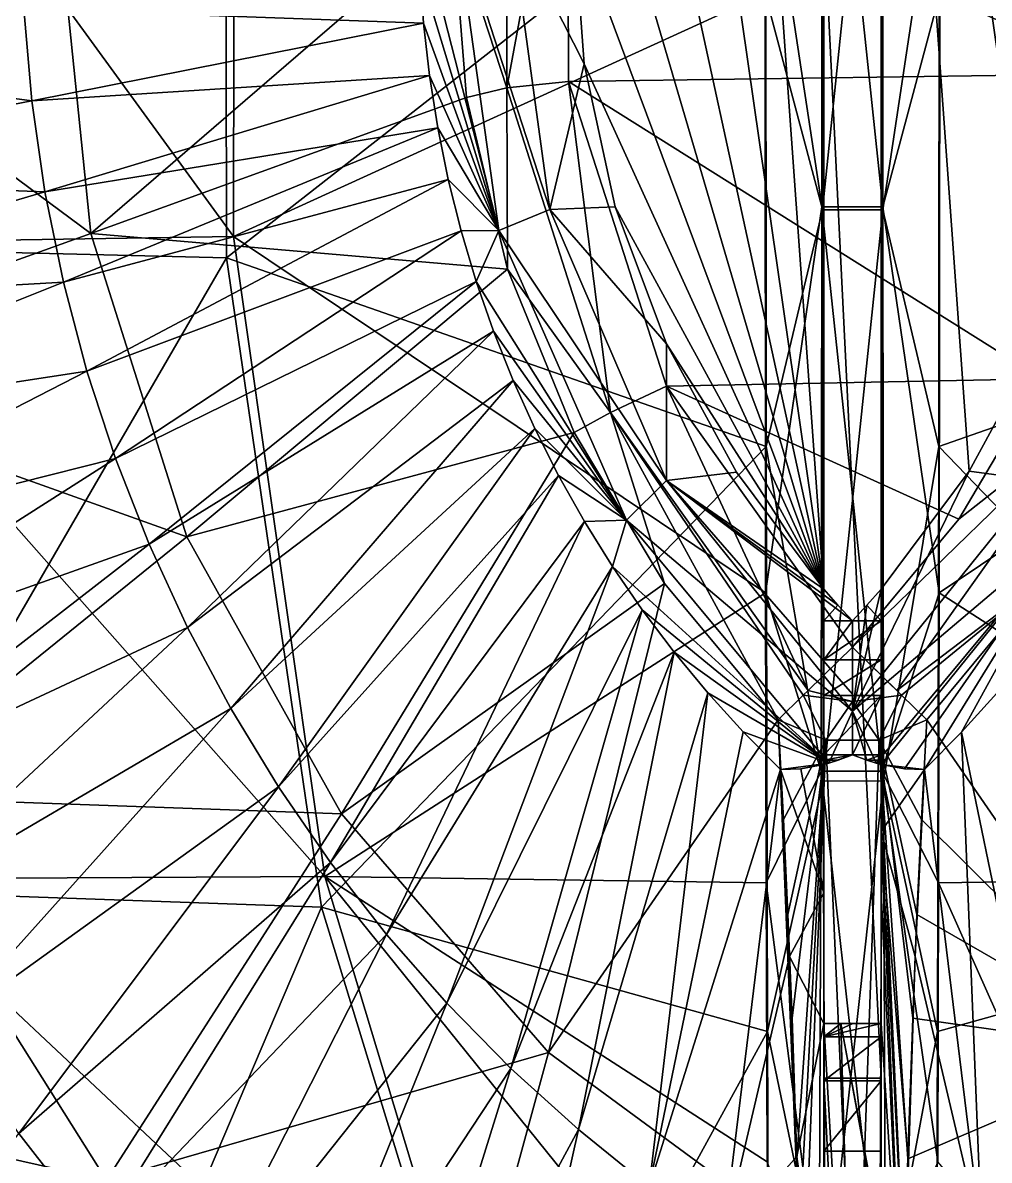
# Model space of a CAD drawing. Header units: millimetres. Extents: x -82 to 82, y -69 to 69.
# Drawn here: x -14.52 to 2.39, y -21.74 to -1.85 of the extents above; entities that cross this region are included whole.
import ezdxf

# ---------------------------------------------------------------- set-up
doc = ezdxf.new("R2010")
doc.units = ezdxf.units.MM
doc.header["$LTSCALE"] = 127.314815
for name, color, linetype in [('1', 7, 'CONTINUOUS'), ('10', 7, 'CONTINUOUS'), ('11', 7, 'CONTINUOUS'), ('12', 7, 'CONTINUOUS'), ('15', 7, 'CONTINUOUS'), ('16', 7, 'CONTINUOUS'), ('17', 7, 'CONTINUOUS'), ('2', 7, 'CONTINUOUS'), ('20', 7, 'CONTINUOUS'), ('21', 7, 'CONTINUOUS'), ('22', 7, 'CONTINUOUS'), ('23', 7, 'CONTINUOUS'), ('24', 7, 'CONTINUOUS'), ('3', 7, 'CONTINUOUS'), ('31', 7, 'CONTINUOUS'), ('32', 7, 'CONTINUOUS'), ('33', 7, 'CONTINUOUS'), ('35', 7, 'CONTINUOUS'), ('36', 7, 'CONTINUOUS'), ('37', 7, 'CONTINUOUS'), ('38', 7, 'CONTINUOUS'), ('42', 7, 'CONTINUOUS'), ('43', 7, 'CONTINUOUS'), ('44', 7, 'CONTINUOUS'), ('5', 7, 'CONTINUOUS'), ('8', 7, 'CONTINUOUS'), ('9', 7, 'CONTINUOUS')]:
    doc.layers.add(name, color=color, linetype=linetype)

msp = doc.modelspace()

# ---------------------------------------------------------------- linework, layer by layer
at = {"layer": '1', "color": 3, "linetype": 'Continuous'}
for points in [[(-0.5, 11.75, -60), (-0.5, -11.75, -60), (-2.04, 9.69, -60), (-0.5, 11.75, -60)], [(2.04, -9.69, -60), (0.5, -11.75, -60), (0.5, 11.75, -60), (2.04, -9.69, -60)], [(3.267, -7.439, -60), (2.04, -9.69, -60), (0.5, 11.75, -60), (3.267, -7.439, -60)], [(4.157, -5.043, -60), (3.267, -7.439, -60), (0.5, 11.75, -60), (4.157, -5.043, -60)], [(4.698, -2.542, -60), (4.157, -5.043, -60), (0.5, 11.75, -60), (4.698, -2.542, -60)], [(4.879, 0.01, -60), (4.698, -2.542, -60), (0.5, 11.75, -60), (4.879, 0.01, -60)], [(-2.04, 9.69, -60), (-0.5, -11.75, -60), (-3.267, 7.439, -60), (-2.04, 9.69, -60)], [(-3.267, 7.439, -60), (-0.5, -11.75, -60), (-4.157, 5.043, -60), (-3.267, 7.439, -60)], [(-4.157, 5.043, -60), (-0.5, -11.75, -60), (-4.698, 2.542, -60), (-4.157, 5.043, -60)], [(-4.698, 2.542, -60), (-0.5, -11.75, -60), (-4.879, -0.01, -60), (-4.698, 2.542, -60)], [(-4.879, -0.01, -60), (-0.5, -11.75, -60), (-4.695, -2.563, -60), (-4.879, -0.01, -60)], [(-4.695, -2.563, -60), (-0.5, -11.75, -60), (-4.151, -5.064, -60), (-4.695, -2.563, -60)], [(-4.151, -5.064, -60), (-0.5, -11.75, -60), (-3.256, -7.462, -60), (-4.151, -5.064, -60)], [(-3.256, -7.462, -60), (-0.5, -11.75, -60), (-2.03, -9.707, -60), (-3.256, -7.462, -60)]]:
    msp.add_3dface(points, dxfattribs=at)
at = {"layer": '10', "color": 3, "linetype": 'Continuous'}
for points in [[(10.951, -5.955, 112.049), (10.97, 5.692, 112.071), (1.516, 1.425, 119.116), (10.951, -5.955, 112.049)], [(1.51, -9.256, 118.196), (10.951, -5.955, 112.049), (1.516, 1.425, 119.116), (1.51, -9.256, 118.196)], [(9.289, -17.315, 110.085), (10.951, -5.955, 112.049), (1.51, -9.256, 118.196), (9.289, -17.315, 110.085)], [(1.489, -19.487, 114.811), (9.289, -17.315, 110.085), (1.51, -9.256, 118.196), (1.489, -19.487, 114.811)], [(6.064, -27.839, 106.275), (9.289, -17.315, 110.085), (1.471, -24.284, 112.228), (6.064, -27.839, 106.275)], [(1.471, -24.284, 112.228), (9.289, -17.315, 110.085), (1.489, -19.487, 114.811), (1.471, -24.284, 112.228)]]:
    msp.add_3dface(points, dxfattribs=at)
at = {"layer": '11', "color": 3, "linetype": 'Continuous'}
for points in [[(-19.297, 5.8, 103.662), (-19.301, -5.752, 103.666), (-10.97, 5.692, 112.071), (-19.297, 5.8, 103.662)], [(-10.97, 5.692, 112.071), (-19.301, -5.752, 103.666), (-10.951, -5.955, 112.049), (-10.97, 5.692, 112.071)], [(-10.97, 5.692, 112.071), (-10.951, -5.955, 112.049), (-1.516, 1.425, 119.116), (-10.97, 5.692, 112.071)], [(-1.516, 1.425, 119.116), (-10.951, -5.955, 112.049), (-1.51, -9.256, 118.196), (-1.516, 1.425, 119.116)], [(-19.301, -5.752, 103.666), (-17.383, -17.03, 102.067), (-10.951, -5.955, 112.049), (-19.301, -5.752, 103.666)], [(-10.951, -5.955, 112.049), (-17.383, -17.03, 102.067), (-9.289, -17.315, 110.085), (-10.951, -5.955, 112.049)], [(-10.951, -5.955, 112.049), (-9.289, -17.315, 110.085), (-1.51, -9.256, 118.196), (-10.951, -5.955, 112.049)], [(-1.51, -9.256, 118.196), (-9.289, -17.315, 110.085), (-1.489, -19.487, 114.811), (-1.51, -9.256, 118.196)], [(-17.383, -17.03, 102.067), (-21.955, -22.568, 91.596), (-13.632, -27.499, 98.942), (-17.383, -17.03, 102.067)], [(-17.383, -17.03, 102.067), (-13.632, -27.499, 98.942), (-9.289, -17.315, 110.085), (-17.383, -17.03, 102.067)], [(-9.289, -17.315, 110.085), (-13.632, -27.499, 98.942), (-6.064, -27.839, 106.275), (-9.289, -17.315, 110.085)], [(-9.289, -17.315, 110.085), (-6.064, -27.839, 106.275), (-1.489, -19.487, 114.811), (-9.289, -17.315, 110.085)], [(-1.489, -19.487, 114.811), (-6.064, -27.839, 106.275), (-1.471, -24.284, 112.228), (-1.489, -19.487, 114.811)]]:
    msp.add_3dface(points, dxfattribs=at)
at = {"layer": '12', "color": 3, "linetype": 'Continuous'}
for points in [[(-0.525, 5.121, 119.218), (-1.516, 1.425, 119.116), (-0.525, -5.12, 119.218), (-0.525, 5.121, 119.218)], [(-0.525, 5.121, 119.218), (-0.525, -5.12, 119.218), (0.53, 5.121, 119.217), (-0.525, 5.121, 119.218)], [(0.53, 5.121, 119.217), (-0.525, -5.12, 119.218), (0.53, -5.12, 119.217), (0.53, 5.121, 119.217)], [(1.516, 1.425, 119.116), (0.53, 5.121, 119.217), (0.53, -5.12, 119.217), (1.516, 1.425, 119.116)], [(-1.516, 1.425, 119.116), (-1.51, -9.256, 118.196), (-0.525, -5.12, 119.218), (-1.516, 1.425, 119.116)], [(1.51, -9.256, 118.196), (1.516, 1.425, 119.116), (0.53, -5.12, 119.217), (1.51, -9.256, 118.196)], [(-0.525, -5.12, 119.218), (-1.51, -9.256, 118.196), (-0.51, -15.109, 116.964), (-0.525, -5.12, 119.218)], [(-0.525, -5.12, 119.218), (-0.51, -15.109, 116.964), (0.53, -5.12, 119.217), (-0.525, -5.12, 119.218)], [(0.53, -5.12, 119.217), (-0.51, -15.109, 116.964), (0.545, -15.107, 116.958), (0.53, -5.12, 119.217)], [(1.51, -9.256, 118.196), (0.53, -5.12, 119.217), (0.545, -15.107, 116.958), (1.51, -9.256, 118.196)], [(-1.51, -9.256, 118.196), (-1.489, -19.487, 114.811), (-0.51, -15.109, 116.964), (-1.51, -9.256, 118.196)], [(1.489, -19.487, 114.811), (1.51, -9.256, 118.196), (0.545, -15.107, 116.958), (1.489, -19.487, 114.811)], [(-0.51, -15.109, 116.964), (-1.489, -19.487, 114.811), (-0.478, -24.361, 112.588), (-0.51, -15.109, 116.964)], [(-0.51, -15.109, 116.964), (-0.478, -24.361, 112.588), (0.545, -15.107, 116.958), (-0.51, -15.109, 116.964)], [(0.545, -15.107, 116.958), (-0.478, -24.361, 112.588), (0.577, -24.352, 112.573), (0.545, -15.107, 116.958)], [(1.489, -19.487, 114.811), (0.545, -15.107, 116.958), (0.577, -24.352, 112.573), (1.489, -19.487, 114.811)], [(-1.489, -19.487, 114.811), (-1.471, -24.284, 112.228), (-0.478, -24.361, 112.588), (-1.489, -19.487, 114.811)], [(1.471, -24.284, 112.228), (1.489, -19.487, 114.811), (0.577, -24.352, 112.573), (1.471, -24.284, 112.228)]]:
    msp.add_3dface(points, dxfattribs=at)
at = {"layer": '15', "color": 3, "linetype": 'Continuous'}
for points in [[(-0.5, -11.75, -60), (-0.5, 11.75, -60), (-0.5, 0, -80.335), (-0.5, -11.75, -60)], [(-0.5, -20.306, -81.417), (-0.5, -11.75, -60), (-0.5, 0, -80.335), (-0.5, -20.306, -81.417)], [(-0.5, -12.304, -60), (-0.5, -11.75, -60), (-0.5, -20.306, -81.417), (-0.5, -12.304, -60)], [(-0.5, -12.988, -59.961), (-0.5, -12.304, -60), (-0.5, -20.306, -81.417), (-0.5, -12.988, -59.961)], [(-0.5, -13.61, -59.855), (-0.5, -12.988, -59.961), (-0.5, -20.306, -81.417), (-0.5, -13.61, -59.855)], [(-0.5, -14.649, -59.483), (-0.5, -13.61, -59.855), (-0.5, -20.306, -81.417), (-0.5, -14.649, -59.483)], [(-0.5, -14.746, -59.304), (-0.5, -14.649, -59.483), (-0.5, -20.306, -81.417), (-0.5, -14.746, -59.304)], [(-0.5, -14.822, -59.096), (-0.5, -14.746, -59.304), (-0.5, -20.306, -81.417), (-0.5, -14.822, -59.096)], [(-0.5, -17.062, -55.521), (-0.5, -14.822, -59.096), (-0.5, -20.306, -81.417), (-0.5, -17.062, -55.521)], [(-0.5, -19.352, -51.766), (-0.5, -17.062, -55.521), (-0.5, -20.306, -81.417), (-0.5, -19.352, -51.766)], [(-0.5, -19.582, -53.437), (-0.5, -19.352, -51.766), (-0.5, -20.306, -81.417), (-0.5, -19.582, -53.437)], [(-0.5, -20.355, -54.937), (-0.5, -19.582, -53.437), (-0.5, -20.306, -81.417), (-0.5, -20.355, -54.937)], [(-0.5, -40.381, -84.651), (-0.5, -20.355, -54.937), (-0.5, -20.306, -81.417), (-0.5, -40.381, -84.651)], [(-0.5, -21.584, -56.095), (-0.5, -20.355, -54.937), (-0.5, -40.381, -84.651), (-0.5, -21.584, -56.095)], [(-0.5, -57.318, -79.81), (-0.5, -21.584, -56.095), (-0.5, -40.381, -84.651), (-0.5, -57.318, -79.81)]]:
    msp.add_3dface(points, dxfattribs=at)
at = {"layer": '16', "color": 3, "linetype": 'Continuous'}
for points in [[(0.5, 11.75, -60), (0.5, -11.75, -60), (0.5, 0, -80.335), (0.5, 11.75, -60)], [(0.5, 0, -80.335), (0.5, -11.75, -60), (0.5, -12.304, -60), (0.5, 0, -80.335)], [(0.5, -20.306, -81.417), (0.5, 0, -80.335), (0.5, -19.582, -53.437), (0.5, -20.306, -81.417)], [(0.5, -19.582, -53.437), (0.5, 0, -80.335), (0.5, -14.649, -59.483), (0.5, -19.582, -53.437)], [(0.5, -14.649, -59.483), (0.5, 0, -80.335), (0.5, -13.61, -59.855), (0.5, -14.649, -59.483)], [(0.5, -13.61, -59.855), (0.5, 0, -80.335), (0.5, -12.988, -59.961), (0.5, -13.61, -59.855)], [(0.5, -12.988, -59.961), (0.5, 0, -80.335), (0.5, -12.304, -60), (0.5, -12.988, -59.961)], [(0.5, -15.993, -57.242), (0.5, -17.062, -55.521), (0.5, -14.649, -59.483), (0.5, -15.993, -57.242)], [(0.5, -14.746, -59.304), (0.5, -15.993, -57.242), (0.5, -14.649, -59.483), (0.5, -14.746, -59.304)], [(0.5, -14.649, -59.483), (0.5, -17.062, -55.521), (0.5, -19.582, -53.437), (0.5, -14.649, -59.483)], [(0.5, -14.822, -59.096), (0.5, -15.993, -57.242), (0.5, -14.746, -59.304), (0.5, -14.822, -59.096)], [(0.5, -19.352, -51.766), (0.5, -19.582, -53.437), (0.5, -17.062, -55.521), (0.5, -19.352, -51.766)], [(0.5, -20.355, -54.937), (0.5, -20.306, -81.417), (0.5, -19.582, -53.437), (0.5, -20.355, -54.937)], [(0.5, -40.381, -84.651), (0.5, -20.306, -81.417), (0.5, -21.584, -56.095), (0.5, -40.381, -84.651)], [(0.5, -21.584, -56.095), (0.5, -20.306, -81.417), (0.5, -20.355, -54.937), (0.5, -21.584, -56.095)], [(0.5, -57.318, -79.81), (0.5, -40.381, -84.651), (0.5, -21.584, -56.095), (0.5, -57.318, -79.81)]]:
    msp.add_3dface(points, dxfattribs=at)
at = {"layer": '17', "color": 3, "linetype": 'Continuous'}
for points in [[(-0.5, -21.584, -56.095), (-0.5, -57.318, -79.81), (0.5, -21.584, -56.095), (-0.5, -21.584, -56.095)], [(-0.5, -57.318, -79.81), (0.5, -57.318, -79.81), (0.5, -21.584, -56.095), (-0.5, -57.318, -79.81)]]:
    msp.add_3dface(points, dxfattribs=at)
at = {"layer": '2', "color": 3, "linetype": 'Continuous'}
for points in [[(-21.511, 0.01, -29.132), (-14.499, -1.604, -43.72), (-21.44, -2.267, -29.132), (-21.511, 0.01, -29.132)], [(-7.566, -0.93, -58.293), (-7.504, -1.851, -58.292), (-14.499, -1.604, -43.72), (-7.566, -0.93, -58.293)], [(-14.499, -1.604, -43.72), (-14.361, -3.209, -43.72), (-21.44, -2.267, -29.132), (-14.499, -1.604, -43.72)], [(-14.499, -1.604, -43.72), (-7.504, -1.851, -58.292), (-14.361, -3.209, -43.72), (-14.499, -1.604, -43.72)], [(-7.504, -1.851, -58.292), (-7.401, -2.77, -58.291), (-14.361, -3.209, -43.72), (-7.504, -1.851, -58.292)], [(-21.44, -2.267, -29.132), (-14.361, -3.209, -43.72), (-21.226, -4.535, -29.132), (-21.44, -2.267, -29.132)], [(-14.361, -3.209, -43.72), (-7.401, -2.77, -58.291), (-14.13, -4.804, -43.72), (-14.361, -3.209, -43.72)], [(-7.401, -2.77, -58.291), (-7.257, -3.682, -58.291), (-14.13, -4.804, -43.72), (-7.401, -2.77, -58.291)], [(-14.361, -3.209, -43.72), (-14.13, -4.804, -43.72), (-21.226, -4.535, -29.132), (-14.361, -3.209, -43.72)], [(-14.13, -4.804, -43.72), (-7.257, -3.682, -58.291), (-13.808, -6.382, -43.72), (-14.13, -4.804, -43.72)], [(-7.257, -3.682, -58.291), (-7.073, -4.588, -58.289), (-13.808, -6.382, -43.72), (-7.257, -3.682, -58.291)], [(-21.226, -4.535, -29.132), (-14.13, -4.804, -43.72), (-20.869, -6.784, -29.132), (-21.226, -4.535, -29.132)], [(-13.808, -6.382, -43.72), (-7.073, -4.588, -58.289), (-13.396, -7.939, -43.72), (-13.808, -6.382, -43.72)], [(-7.073, -4.588, -58.289), (-6.848, -5.484, -58.288), (-13.396, -7.939, -43.72), (-7.073, -4.588, -58.289)], [(-14.13, -4.804, -43.72), (-13.808, -6.382, -43.72), (-20.869, -6.784, -29.132), (-14.13, -4.804, -43.72)], [(-13.396, -7.939, -43.72), (-6.848, -5.484, -58.288), (-12.895, -9.468, -43.72), (-13.396, -7.939, -43.72)], [(-6.848, -5.484, -58.288), (-6.584, -6.37, -58.286), (-12.895, -9.468, -43.72), (-6.848, -5.484, -58.288)], [(-20.869, -6.784, -29.132), (-13.808, -6.382, -43.72), (-20.372, -9.006, -29.132), (-20.869, -6.784, -29.132)], [(-13.808, -6.382, -43.72), (-13.396, -7.939, -43.72), (-20.372, -9.006, -29.132), (-13.808, -6.382, -43.72)], [(-12.895, -9.468, -43.72), (-6.584, -6.37, -58.286), (-12.307, -10.966, -43.72), (-12.895, -9.468, -43.72)], [(-6.584, -6.37, -58.286), (-6.281, -7.242, -58.284), (-12.307, -10.966, -43.72), (-6.584, -6.37, -58.286)], [(-12.307, -10.966, -43.72), (-6.281, -7.242, -58.284), (-11.635, -12.425, -43.72), (-12.307, -10.966, -43.72)], [(-6.281, -7.242, -58.284), (-5.939, -8.101, -58.282), (-11.635, -12.425, -43.72), (-6.281, -7.242, -58.284)], [(-20.372, -9.006, -29.132), (-13.396, -7.939, -43.72), (-19.735, -11.192, -29.132), (-20.372, -9.006, -29.132)], [(-13.396, -7.939, -43.72), (-12.895, -9.468, -43.72), (-19.735, -11.192, -29.132), (-13.396, -7.939, -43.72)], [(-11.635, -12.425, -43.72), (-5.939, -8.101, -58.282), (-10.88, -13.843, -43.72), (-11.635, -12.425, -43.72)], [(-5.939, -8.101, -58.282), (-5.559, -8.943, -58.279), (-10.88, -13.843, -43.72), (-5.939, -8.101, -58.282)], [(-10.88, -13.843, -43.72), (-5.559, -8.943, -58.279), (-10.046, -15.213, -43.72), (-10.88, -13.843, -43.72)], [(-5.559, -8.943, -58.279), (-5.142, -9.767, -58.276), (-10.046, -15.213, -43.72), (-5.559, -8.943, -58.279)], [(-19.735, -11.192, -29.132), (-12.895, -9.468, -43.72), (-18.963, -13.332, -29.132), (-19.735, -11.192, -29.132)], [(-12.895, -9.468, -43.72), (-12.307, -10.966, -43.72), (-18.963, -13.332, -29.132), (-12.895, -9.468, -43.72)], [(-10.046, -15.213, -43.72), (-5.142, -9.767, -58.276), (-9.135, -16.532, -43.72), (-10.046, -15.213, -43.72)], [(-5.142, -9.767, -58.276), (-4.688, -10.572, -58.273), (-9.135, -16.532, -43.72), (-5.142, -9.767, -58.276)], [(-9.135, -16.532, -43.72), (-4.688, -10.572, -58.273), (-8.151, -17.795, -43.72), (-9.135, -16.532, -43.72)], [(-4.688, -10.572, -58.273), (-4.2, -11.356, -58.269), (-8.151, -17.795, -43.72), (-4.688, -10.572, -58.273)], [(-18.963, -13.332, -29.132), (-12.307, -10.966, -43.72), (-18.058, -15.419, -29.132), (-18.963, -13.332, -29.132)], [(-12.307, -10.966, -43.72), (-11.635, -12.425, -43.72), (-18.058, -15.419, -29.132), (-12.307, -10.966, -43.72)], [(-8.151, -17.795, -43.72), (-4.2, -11.356, -58.269), (-7.097, -18.997, -43.72), (-8.151, -17.795, -43.72)], [(-4.2, -11.356, -58.269), (-3.677, -12.117, -58.266), (-7.097, -18.997, -43.72), (-4.2, -11.356, -58.269)], [(-7.097, -18.997, -43.72), (-3.677, -12.117, -58.266), (-5.977, -20.136, -43.72), (-7.097, -18.997, -43.72)], [(-3.677, -12.117, -58.266), (-3.12, -12.854, -58.261), (-5.977, -20.136, -43.72), (-3.677, -12.117, -58.266)], [(-18.058, -15.419, -29.132), (-11.635, -12.425, -43.72), (-17.024, -17.444, -29.132), (-18.058, -15.419, -29.132)], [(-11.635, -12.425, -43.72), (-10.88, -13.843, -43.72), (-17.024, -17.444, -29.132), (-11.635, -12.425, -43.72)], [(-5.977, -20.136, -43.72), (-3.12, -12.854, -58.261), (-4.795, -21.206, -43.72), (-5.977, -20.136, -43.72)], [(-3.12, -12.854, -58.261), (-2.531, -13.566, -58.257), (-4.795, -21.206, -43.72), (-3.12, -12.854, -58.261)], [(-4.795, -21.206, -43.72), (-2.531, -13.566, -58.257), (-3.555, -22.205, -43.72), (-4.795, -21.206, -43.72)], [(-2.531, -13.566, -58.257), (-1.911, -14.251, -58.252), (-3.555, -22.205, -43.72), (-2.531, -13.566, -58.257)], [(-17.024, -17.444, -29.132), (-10.88, -13.843, -43.72), (-15.865, -19.398, -29.132), (-17.024, -17.444, -29.132)], [(-10.88, -13.843, -43.72), (-10.046, -15.213, -43.72), (-15.865, -19.398, -29.132), (-10.88, -13.843, -43.72)], [(-1.911, -14.251, -58.252), (-1.26, -14.908, -58.247), (-3.555, -22.205, -43.72), (-1.911, -14.251, -58.252)], [(-3.555, -22.205, -43.72), (-1.26, -14.908, -58.247), (-2.262, -23.129, -43.72), (-3.555, -22.205, -43.72)], [(-2.262, -23.129, -43.72), (-1.26, -14.908, -58.247), (-1.099, -18.177, -53.191), (-2.262, -23.129, -43.72)], [(-15.865, -19.398, -29.132), (-10.046, -15.213, -43.72), (-14.586, -21.275, -29.132), (-15.865, -19.398, -29.132)], [(-10.046, -15.213, -43.72), (-9.135, -16.532, -43.72), (-14.586, -21.275, -29.132), (-10.046, -15.213, -43.72)], [(-14.586, -21.275, -29.132), (-9.135, -16.532, -43.72), (-13.192, -23.066, -29.132), (-14.586, -21.275, -29.132)], [(-9.135, -16.532, -43.72), (-8.151, -17.795, -43.72), (-13.192, -23.066, -29.132), (-9.135, -16.532, -43.72)], [(-13.192, -23.066, -29.132), (-8.151, -17.795, -43.72), (-11.69, -24.764, -29.132), (-13.192, -23.066, -29.132)], [(-8.151, -17.795, -43.72), (-7.097, -18.997, -43.72), (-11.69, -24.764, -29.132), (-8.151, -17.795, -43.72)], [(-0.971, -21.674, -47.534), (-2.262, -23.129, -43.72), (-1.099, -18.177, -53.191), (-0.971, -21.674, -47.534)], [(-11.69, -24.764, -29.132), (-7.097, -18.997, -43.72), (-10.084, -26.363, -29.132), (-11.69, -24.764, -29.132)], [(-7.097, -18.997, -43.72), (-5.977, -20.136, -43.72), (-10.084, -26.363, -29.132), (-7.097, -18.997, -43.72)], [(-10.084, -26.363, -29.132), (-5.977, -20.136, -43.72), (-8.383, -27.856, -29.132), (-10.084, -26.363, -29.132)], [(-5.977, -20.136, -43.72), (-4.795, -21.206, -43.72), (-8.383, -27.856, -29.132), (-5.977, -20.136, -43.72)], [(-19.14, -27.287, -14.544), (-14.586, -21.275, -29.132), (-13.192, -23.066, -29.132), (-19.14, -27.287, -14.544)], [(-8.383, -27.856, -29.132), (-4.795, -21.206, -43.72), (-6.593, -29.237, -29.132), (-8.383, -27.856, -29.132)], [(-4.795, -21.206, -43.72), (-3.555, -22.205, -43.72), (-6.593, -29.237, -29.132), (-4.795, -21.206, -43.72)], [(-0.908, -23.913, -43.838), (-2.262, -23.129, -43.72), (-0.971, -21.674, -47.534), (-0.908, -23.913, -43.838)]]:
    msp.add_3dface(points, dxfattribs=at)
at = {"layer": '20', "color": 3, "linetype": 'Continuous'}
for points in [[(-0.253, -12.03, -60), (-0.5, -11.75, -60), (-0.5, -12.304, -60), (-0.253, -12.03, -60)], [(0.5, -11.75, -60), (0.253, -12.03, -60), (0.5, -12.304, -60), (0.5, -11.75, -60)], [(0, -12.304, -60), (-0.253, -12.03, -60), (-0.5, -12.304, -60), (0, -12.304, -60)], [(0.253, -12.03, -60), (0, -12.304, -60), (0.5, -12.304, -60), (0.253, -12.03, -60)]]:
    msp.add_3dface(points, dxfattribs=at)
at = {"layer": '21', "color": 3, "linetype": 'Continuous'}
for points in [[(0, -12.304, -60), (-0.5, -12.304, -60), (-0.5, -12.988, -59.961), (0, -12.304, -60)], [(0, -12.304, -60), (-0.5, -12.988, -59.961), (0.5, -12.304, -60), (0, -12.304, -60)], [(-0.5, -12.988, -59.961), (0.5, -12.988, -59.961), (0.5, -12.304, -60), (-0.5, -12.988, -59.961)], [(-0.5, -12.988, -59.961), (-0.5, -13.61, -59.855), (0.5, -12.988, -59.961), (-0.5, -12.988, -59.961)], [(-0.5, -13.61, -59.855), (0.5, -13.61, -59.855), (0.5, -12.988, -59.961), (-0.5, -13.61, -59.855)], [(-0.5, -14.649, -59.483), (0, -14.649, -59.483), (0.5, -13.61, -59.855), (-0.5, -14.649, -59.483)], [(-0.5, -13.61, -59.855), (-0.5, -14.649, -59.483), (0.5, -13.61, -59.855), (-0.5, -13.61, -59.855)], [(0, -14.649, -59.483), (0.5, -14.649, -59.483), (0.5, -13.61, -59.855), (0, -14.649, -59.483)]]:
    msp.add_3dface(points, dxfattribs=at)
at = {"layer": '22', "color": 3, "linetype": 'Continuous'}
for points in [[(-0.249, -14.746, -59.305), (0, -14.649, -59.483), (-0.5, -14.746, -59.304), (-0.249, -14.746, -59.305)], [(0, -14.649, -59.483), (-0.5, -14.649, -59.483), (-0.5, -14.746, -59.304), (0, -14.649, -59.483)], [(0, -14.649, -59.483), (0.249, -14.746, -59.304), (0.5, -14.649, -59.483), (0, -14.649, -59.483)], [(0.249, -14.746, -59.304), (0.5, -14.746, -59.304), (0.5, -14.649, -59.483), (0.249, -14.746, -59.304)], [(-0.5, -14.822, -59.096), (-0.413, -14.798, -59.171), (-0.5, -14.746, -59.304), (-0.5, -14.822, -59.096)], [(-0.413, -14.798, -59.171), (-0.249, -14.746, -59.305), (-0.5, -14.746, -59.304), (-0.413, -14.798, -59.171)], [(0.249, -14.746, -59.304), (0.413, -14.798, -59.171), (0.5, -14.746, -59.304), (0.249, -14.746, -59.304)], [(0.413, -14.798, -59.171), (0.5, -14.822, -59.096), (0.5, -14.746, -59.304), (0.413, -14.798, -59.171)]]:
    msp.add_3dface(points, dxfattribs=at)
at = {"layer": '23', "color": 3, "linetype": 'Continuous'}
for points in [[(0.009, -19.349, -51.893), (-0.205, -19.35, -51.872), (-0.5, -19.582, -53.437), (0.009, -19.349, -51.893)], [(0.5, -19.352, -51.766), (0.009, -19.349, -51.893), (-0.5, -19.582, -53.437), (0.5, -19.352, -51.766)], [(-0.205, -19.35, -51.872), (-0.5, -19.352, -51.766), (-0.5, -19.582, -53.437), (-0.205, -19.35, -51.872)], [(0.5, -19.352, -51.766), (-0.5, -19.582, -53.437), (0.5, -19.582, -53.437), (0.5, -19.352, -51.766)], [(-0.5, -19.582, -53.437), (-0.5, -20.355, -54.937), (0.5, -19.582, -53.437), (-0.5, -19.582, -53.437)], [(-0.5, -20.355, -54.937), (0.5, -20.355, -54.937), (0.5, -19.582, -53.437), (-0.5, -20.355, -54.937)], [(-0.5, -20.355, -54.937), (-0.5, -21.584, -56.095), (0.5, -20.355, -54.937), (-0.5, -20.355, -54.937)], [(-0.5, -21.584, -56.095), (0.5, -21.584, -56.095), (0.5, -20.355, -54.937), (-0.5, -21.584, -56.095)]]:
    msp.add_3dface(points, dxfattribs=at)
at = {"layer": '24', "color": 3, "linetype": 'Continuous'}
for points in [[(-0.5, -20.306, -81.417), (-0.5, 0, -80.335), (0.5, -20.306, -81.417), (-0.5, -20.306, -81.417)], [(-0.5, 0, -80.335), (0.5, 0, -80.335), (0.5, -20.306, -81.417), (-0.5, 0, -80.335)], [(-0.5, -40.381, -84.651), (-0.5, -20.306, -81.417), (0.5, -40.381, -84.651), (-0.5, -40.381, -84.651)], [(-0.5, -20.306, -81.417), (0.5, -20.306, -81.417), (0.5, -40.381, -84.651), (-0.5, -20.306, -81.417)]]:
    msp.add_3dface(points, dxfattribs=at)
at = {"layer": '3', "color": 3, "linetype": 'Continuous'}
for points in [[(2.526, -13.572, -58.257), (3.555, -22.205, -43.72), (1.907, -14.255, -58.252), (2.526, -13.572, -58.257)], [(1.907, -14.255, -58.252), (2.262, -23.129, -43.72), (1.26, -14.908, -58.247), (1.907, -14.255, -58.252)], [(3.555, -22.205, -43.72), (2.262, -23.129, -43.72), (1.907, -14.255, -58.252), (3.555, -22.205, -43.72)], [(1.26, -14.908, -58.247), (2.262, -23.129, -43.72), (1.099, -18.177, -53.191), (1.26, -14.908, -58.247)], [(2.262, -23.129, -43.72), (0.908, -23.913, -43.838), (1.099, -18.177, -53.191), (2.262, -23.129, -43.72)], [(1.099, -18.177, -53.191), (0.908, -23.913, -43.838), (0.971, -21.674, -47.534), (1.099, -18.177, -53.191)]]:
    msp.add_3dface(points, dxfattribs=at)
at = {"layer": '31', "color": 3, "linetype": 'Continuous'}
for points in [[(4.989, -2.733, -59.5), (4.968, 2.87, -59.5), (-4.989, 2.733, -59.5), (4.989, -2.733, -59.5)], [(-4.968, -2.87, -59.5), (4.989, -2.733, -59.5), (-4.989, 2.733, -59.5), (-4.968, -2.87, -59.5)], [(3.316, -8.075, -59.5), (4.989, -2.733, -59.5), (-4.968, -2.87, -59.5), (3.316, -8.075, -59.5)], [(-3.253, -8.201, -59.5), (3.316, -8.075, -59.5), (-4.968, -2.87, -59.5), (-3.253, -8.201, -59.5)], [(1.859, -10.531, -59.5), (3.316, -8.075, -59.5), (-3.253, -8.201, -59.5), (1.859, -10.531, -59.5)], [(0, -12.767, -59.5), (1.859, -10.531, -59.5), (-3.253, -8.201, -59.5), (0, -12.767, -59.5)]]:
    msp.add_3dface(points, dxfattribs=at)
at = {"layer": '32', "color": 3, "linetype": 'Continuous'}
for points in [[(-13.893, 0.008, -43.925), (-20.794, 0.006, -29.473), (-13.327, -5.534, -43.924), (-13.893, 0.008, -43.925)], [(-20.794, 0.006, -29.473), (-19.903, -7.891, -29.472), (-13.327, -5.534, -43.924), (-20.794, 0.006, -29.473)], [(-13.893, 0.008, -43.925), (-13.327, -5.534, -43.924), (-6.999, -0.075, -58.362), (-13.893, 0.008, -43.925)], [(-6.999, -0.075, -58.362), (-13.327, -5.534, -43.924), (-6.751, -3.154, -58.361), (-6.999, -0.075, -58.362)], [(-6.751, -3.154, -58.361), (-13.327, -5.534, -43.924), (-6.036, -6.155, -58.357), (-6.751, -3.154, -58.361)], [(-13.327, -5.534, -43.924), (-19.903, -7.891, -29.472), (-11.65, -10.839, -43.923), (-13.327, -5.534, -43.924)], [(-13.327, -5.534, -43.924), (-11.65, -10.839, -43.923), (-6.036, -6.155, -58.357), (-13.327, -5.534, -43.924)], [(-6.036, -6.155, -58.357), (-11.65, -10.839, -43.923), (-4.872, -9.012, -58.351), (-6.036, -6.155, -58.357)], [(-19.903, -7.891, -29.472), (-17.276, -15.383, -29.47), (-11.65, -10.839, -43.923), (-19.903, -7.891, -29.472)], [(-11.65, -10.839, -43.923), (-8.94, -15.681, -43.92), (-4.872, -9.012, -58.351), (-11.65, -10.839, -43.923)], [(-4.872, -9.012, -58.351), (-8.94, -15.681, -43.92), (-3.286, -11.654, -58.342), (-4.872, -9.012, -58.351)], [(-11.65, -10.839, -43.923), (-17.276, -15.383, -29.47), (-8.94, -15.681, -43.92), (-11.65, -10.839, -43.923)], [(-8.94, -15.681, -43.92), (-5.317, -19.856, -43.917), (-3.286, -11.654, -58.342), (-8.94, -15.681, -43.92)], [(-3.286, -11.654, -58.342), (-5.317, -19.856, -43.917), (-1.302, -14.038, -58.331), (-3.286, -11.654, -58.342)], [(-5.317, -19.856, -43.917), (-0.932, -23.082, -44.109), (-1.302, -14.038, -58.331), (-5.317, -19.856, -43.917)], [(-1.302, -14.038, -58.331), (-0.932, -23.082, -44.109), (-1.208, -15.783, -55.75), (-1.302, -14.038, -58.331)], [(-17.276, -15.383, -29.47), (-22.911, -19.88, -15.017), (-13.052, -22.089, -29.466), (-17.276, -15.383, -29.47)], [(-17.276, -15.383, -29.47), (-13.052, -22.089, -29.466), (-8.94, -15.681, -43.92), (-17.276, -15.383, -29.47)], [(-8.94, -15.681, -43.92), (-13.052, -22.089, -29.466), (-5.317, -19.856, -43.917), (-8.94, -15.681, -43.92)], [(-1.208, -15.783, -55.75), (-0.932, -23.082, -44.109), (-1.129, -17.444, -53.193), (-1.208, -15.783, -55.75)], [(-1.129, -17.444, -53.193), (-0.932, -23.082, -44.109), (-1.055, -19.255, -50.33), (-1.129, -17.444, -53.193)], [(-1.055, -19.255, -50.33), (-0.932, -23.082, -44.109), (-0.971, -21.719, -46.344), (-1.055, -19.255, -50.33)], [(-22.911, -19.88, -15.017), (-17.186, -28.425, -15.013), (-13.052, -22.089, -29.466), (-22.911, -19.88, -15.017)], [(-13.052, -22.089, -29.466), (-7.454, -27.668, -29.46), (-5.317, -19.856, -43.917), (-13.052, -22.089, -29.466)], [(-5.317, -19.856, -43.917), (-7.454, -27.668, -29.46), (-0.932, -23.082, -44.109), (-5.317, -19.856, -43.917)]]:
    msp.add_3dface(points, dxfattribs=at)
at = {"layer": '33', "color": 3, "linetype": 'Continuous'}
for points in [[(3.342, -11.575, -58.342), (1.302, -14.038, -58.331), (5.317, -19.856, -43.917), (3.342, -11.575, -58.342)], [(5.317, -19.856, -43.917), (1.302, -14.038, -58.331), (1.208, -15.783, -55.75), (5.317, -19.856, -43.917)], [(1.129, -17.444, -53.193), (5.317, -19.856, -43.917), (1.208, -15.783, -55.75), (1.129, -17.444, -53.193)], [(1.055, -19.255, -50.33), (5.317, -19.856, -43.917), (1.129, -17.444, -53.193), (1.055, -19.255, -50.33)], [(0.971, -21.719, -46.344), (5.317, -19.856, -43.917), (1.055, -19.255, -50.33), (0.971, -21.719, -46.344)], [(0.932, -23.082, -44.109), (5.317, -19.856, -43.917), (0.971, -21.719, -46.344), (0.932, -23.082, -44.109)], [(5.317, -19.856, -43.917), (0.932, -23.082, -44.109), (7.454, -27.668, -29.46), (5.317, -19.856, -43.917)]]:
    msp.add_3dface(points, dxfattribs=at)
at = {"layer": '35', "color": 3, "linetype": 'Continuous'}
for points in [[(-1.302, -14.038, -58.331), (-1.208, -15.783, -55.75), (-0.468, -14.395, -58.564), (-1.302, -14.038, -58.331)], [(1.208, -15.783, -55.75), (1.302, -14.038, -58.331), (0.469, -14.395, -58.564), (1.208, -15.783, -55.75)], [(-1.208, -15.783, -55.75), (-1.129, -17.444, -53.193), (-0.468, -14.395, -58.564), (-1.208, -15.783, -55.75)], [(-1.129, -17.444, -53.193), (-1.055, -19.255, -50.33), (-0.468, -14.395, -58.564), (-1.129, -17.444, -53.193)], [(-1.055, -19.255, -50.33), (-0.971, -21.719, -46.344), (-0.468, -14.395, -58.564), (-1.055, -19.255, -50.33)], [(-0.971, -21.719, -46.344), (-0.932, -23.082, -44.109), (-0.468, -14.395, -58.564), (-0.971, -21.719, -46.344)], [(-0.932, -23.082, -44.109), (-0.884, -25.016, -40.91), (-0.468, -14.395, -58.564), (-0.932, -23.082, -44.109)], [(-0.468, -14.395, -58.564), (-0.884, -25.016, -40.91), (0.053, -26.099, -39.486), (-0.468, -14.395, -58.564)], [(-0.468, -14.395, -58.564), (0.053, -26.099, -39.486), (0.469, -14.395, -58.564), (-0.468, -14.395, -58.564)], [(0.053, -26.099, -39.486), (0.911, -23.91, -42.743), (0.469, -14.395, -58.564), (0.053, -26.099, -39.486)], [(0.971, -21.719, -46.344), (1.055, -19.255, -50.33), (0.469, -14.395, -58.564), (0.971, -21.719, -46.344)], [(0.911, -23.91, -42.743), (0.971, -21.719, -46.344), (0.469, -14.395, -58.564), (0.911, -23.91, -42.743)], [(1.055, -19.255, -50.33), (1.129, -17.444, -53.193), (0.469, -14.395, -58.564), (1.055, -19.255, -50.33)], [(1.129, -17.444, -53.193), (1.208, -15.783, -55.75), (0.469, -14.395, -58.564), (1.129, -17.444, -53.193)], [(0.932, -23.082, -44.109), (0.971, -21.719, -46.344), (0.911, -23.91, -42.743), (0.932, -23.082, -44.109)]]:
    msp.add_3dface(points, dxfattribs=at)
at = {"layer": '36', "color": 3, "linetype": 'Continuous'}
for points in [[(-6.999, -0.075, -58.362), (-6.045, -2.982, -59.182), (-6.045, 2.982, -59.182), (-6.999, -0.075, -58.362)], [(-6.045, -2.982, -59.182), (-4.989, 2.733, -59.5), (-6.045, 2.982, -59.182), (-6.045, -2.982, -59.182)], [(-4.968, -2.87, -59.5), (-4.989, 2.733, -59.5), (-6.045, -2.982, -59.182), (-4.968, -2.87, -59.5)], [(-6.999, -0.075, -58.362), (-6.751, -3.154, -58.361), (-6.045, -2.982, -59.182), (-6.999, -0.075, -58.362)], [(-6.751, -3.154, -58.361), (-6.036, -6.155, -58.357), (-6.045, -2.982, -59.182), (-6.751, -3.154, -58.361)], [(-4.231, -8.664, -59.182), (-4.968, -2.87, -59.5), (-6.045, -2.982, -59.182), (-4.231, -8.664, -59.182)], [(-6.036, -6.155, -58.357), (-4.231, -8.664, -59.182), (-6.045, -2.982, -59.182), (-6.036, -6.155, -58.357)], [(-3.253, -8.201, -59.5), (-4.968, -2.87, -59.5), (-4.231, -8.664, -59.182), (-3.253, -8.201, -59.5)], [(-6.036, -6.155, -58.357), (-4.872, -9.012, -58.351), (-4.231, -8.664, -59.182), (-6.036, -6.155, -58.357)], [(-0.774, -13.523, -59.182), (-3.253, -8.201, -59.5), (-4.231, -8.664, -59.182), (-0.774, -13.523, -59.182)], [(0, -12.767, -59.5), (-3.253, -8.201, -59.5), (-0.774, -13.523, -59.182), (0, -12.767, -59.5)], [(-4.872, -9.012, -58.351), (-3.286, -11.654, -58.342), (-4.231, -8.664, -59.182), (-4.872, -9.012, -58.351)], [(-3.286, -11.654, -58.342), (-1.302, -14.038, -58.331), (-4.231, -8.664, -59.182), (-3.286, -11.654, -58.342)], [(-1.302, -14.038, -58.331), (-0.861, -13.607, -59.098), (-4.231, -8.664, -59.182), (-1.302, -14.038, -58.331)], [(-0.861, -13.607, -59.098), (-0.774, -13.523, -59.182), (-4.231, -8.664, -59.182), (-0.861, -13.607, -59.098)]]:
    msp.add_3dface(points, dxfattribs=at)
at = {"layer": '37', "color": 3, "linetype": 'Continuous'}
for points in [[(0, -13.719, -59.259), (0, -12.767, -59.5), (-0.774, -13.523, -59.182), (0, -13.719, -59.259)], [(0.774, -13.523, -59.182), (0, -12.767, -59.5), (0.861, -13.607, -59.098), (0.774, -13.523, -59.182)], [(0.861, -13.607, -59.098), (0, -12.767, -59.5), (0, -13.719, -59.259), (0.861, -13.607, -59.098)], [(-0.861, -13.607, -59.098), (0, -13.719, -59.259), (-0.774, -13.523, -59.182), (-0.861, -13.607, -59.098)], [(-1.302, -14.038, -58.331), (-0.468, -14.395, -58.564), (-0.861, -13.607, -59.098), (-1.302, -14.038, -58.331)], [(-0.861, -13.607, -59.098), (-0.468, -14.395, -58.564), (0, -13.719, -59.259), (-0.861, -13.607, -59.098)], [(-0.468, -14.395, -58.564), (0.469, -14.395, -58.564), (0, -13.719, -59.259), (-0.468, -14.395, -58.564)], [(0.469, -14.395, -58.564), (0.861, -13.607, -59.098), (0, -13.719, -59.259), (0.469, -14.395, -58.564)], [(0.469, -14.395, -58.564), (1.302, -14.038, -58.331), (0.861, -13.607, -59.098), (0.469, -14.395, -58.564)]]:
    msp.add_3dface(points, dxfattribs=at)
at = {"layer": '38', "color": 3, "linetype": 'Continuous'}
for points in [[(3.316, -8.075, -59.5), (1.859, -10.531, -59.5), (4.231, -8.663, -59.182), (3.316, -8.075, -59.5)], [(1.859, -10.531, -59.5), (0, -12.767, -59.5), (4.231, -8.663, -59.182), (1.859, -10.531, -59.5)], [(4.231, -8.663, -59.182), (0, -12.767, -59.5), (0.774, -13.523, -59.182), (4.231, -8.663, -59.182)], [(3.342, -11.575, -58.342), (4.231, -8.663, -59.182), (0.774, -13.523, -59.182), (3.342, -11.575, -58.342)], [(3.342, -11.575, -58.342), (0.774, -13.523, -59.182), (0.861, -13.607, -59.098), (3.342, -11.575, -58.342)], [(1.302, -14.038, -58.331), (3.342, -11.575, -58.342), (0.861, -13.607, -59.098), (1.302, -14.038, -58.331)]]:
    msp.add_3dface(points, dxfattribs=at)
at = {"layer": '42', "color": 3, "linetype": 'Continuous'}
for points in [[(10.811, 5.878, 111.446), (10.832, -5.584, 111.471), (1.528, -1.332, 118.468), (10.811, 5.878, 111.446)], [(1.528, -1.332, 118.468), (10.832, -5.584, 111.471), (1.519, -11.818, 116.919), (1.528, -1.332, 118.468)], [(10.832, -5.584, 111.471), (9.235, -16.78, 109.601), (1.519, -11.818, 116.919), (10.832, -5.584, 111.471)], [(1.519, -11.818, 116.919), (9.235, -16.78, 109.601), (1.508, -16.891, 115.227), (1.519, -11.818, 116.919)], [(1.508, -16.891, 115.227), (6.096, -27.174, 105.923), (1.492, -21.769, 112.935), (1.508, -16.891, 115.227)], [(9.235, -16.78, 109.601), (6.096, -27.174, 105.923), (1.508, -16.891, 115.227), (9.235, -16.78, 109.601)]]:
    msp.add_3dface(points, dxfattribs=at)
at = {"layer": '43', "color": 3, "linetype": 'Continuous'}
for points in [[(-10.832, -5.584, 111.471), (-19.024, 5.664, 103.14), (-10.811, 5.878, 111.446), (-10.832, -5.584, 111.471)], [(-10.832, -5.584, 111.471), (-10.811, 5.878, 111.446), (-1.528, -1.332, 118.468), (-10.832, -5.584, 111.471)], [(-19.02, -5.712, 103.137), (-19.024, 5.664, 103.14), (-10.832, -5.584, 111.471), (-19.02, -5.712, 103.137)], [(-1.519, -11.818, 116.919), (-10.832, -5.584, 111.471), (-1.528, -1.332, 118.468), (-1.519, -11.818, 116.919)], [(-9.235, -16.78, 109.601), (-19.02, -5.712, 103.137), (-10.832, -5.584, 111.471), (-9.235, -16.78, 109.601)], [(-17.126, -16.82, 101.57), (-19.02, -5.712, 103.137), (-9.235, -16.78, 109.601), (-17.126, -16.82, 101.57)], [(-9.235, -16.78, 109.601), (-10.832, -5.584, 111.471), (-1.519, -11.818, 116.919), (-9.235, -16.78, 109.601)], [(-1.508, -16.891, 115.227), (-9.235, -16.78, 109.601), (-1.519, -11.818, 116.919), (-1.508, -16.891, 115.227)], [(-13.429, -27.135, 98.511), (-21.638, -22.228, 91.232), (-17.126, -16.82, 101.57), (-13.429, -27.135, 98.511)], [(-6.096, -27.174, 105.923), (-17.126, -16.82, 101.57), (-9.235, -16.78, 109.601), (-6.096, -27.174, 105.923)], [(-13.429, -27.135, 98.511), (-17.126, -16.82, 101.57), (-6.096, -27.174, 105.923), (-13.429, -27.135, 98.511)], [(-6.096, -27.174, 105.923), (-9.235, -16.78, 109.601), (-1.472, -26.402, 110.056), (-6.096, -27.174, 105.923)], [(-1.472, -26.402, 110.056), (-9.235, -16.78, 109.601), (-1.492, -21.769, 112.935), (-1.472, -26.402, 110.056)], [(-1.492, -21.769, 112.935), (-9.235, -16.78, 109.601), (-1.508, -16.891, 115.227), (-1.492, -21.769, 112.935)]]:
    msp.add_3dface(points, dxfattribs=at)
at = {"layer": '44', "color": 3, "linetype": 'Continuous'}
for points in [[(-1.528, -1.332, 118.468), (-0.535, 5.062, 118.575), (-0.535, -5.063, 118.575), (-1.528, -1.332, 118.468)], [(0.53, 5.062, 118.576), (0.53, -5.063, 118.576), (-0.535, 5.062, 118.575), (0.53, 5.062, 118.576)], [(-0.535, 5.062, 118.575), (0.53, -5.063, 118.576), (-0.535, -5.063, 118.575), (-0.535, 5.062, 118.575)], [(0.53, 5.062, 118.576), (1.528, -1.332, 118.468), (0.53, -5.063, 118.576), (0.53, 5.062, 118.576)], [(-1.519, -11.818, 116.919), (-1.528, -1.332, 118.468), (-0.535, -5.063, 118.575), (-1.519, -11.818, 116.919)], [(1.528, -1.332, 118.468), (1.519, -11.818, 116.919), (0.53, -5.063, 118.576), (1.528, -1.332, 118.468)], [(-1.519, -11.818, 116.919), (-0.535, -5.063, 118.575), (-0.55, -14.935, 116.337), (-1.519, -11.818, 116.919)], [(-0.535, -5.063, 118.575), (0.514, -14.937, 116.343), (-0.55, -14.935, 116.337), (-0.535, -5.063, 118.575)], [(0.53, -5.063, 118.576), (0.514, -14.937, 116.343), (-0.535, -5.063, 118.575), (0.53, -5.063, 118.576)], [(0.53, -5.063, 118.576), (1.519, -11.818, 116.919), (0.514, -14.937, 116.343), (0.53, -5.063, 118.576)], [(-1.508, -16.891, 115.227), (-1.519, -11.818, 116.919), (-0.55, -14.935, 116.337), (-1.508, -16.891, 115.227)], [(1.519, -11.818, 116.919), (1.508, -16.891, 115.227), (0.514, -14.937, 116.343), (1.519, -11.818, 116.919)], [(-1.508, -16.891, 115.227), (-0.55, -14.935, 116.337), (-0.583, -24.071, 111.992), (-1.508, -16.891, 115.227)], [(-0.55, -14.935, 116.337), (0.482, -24.081, 112.008), (-0.583, -24.071, 111.992), (-0.55, -14.935, 116.337)], [(0.514, -14.937, 116.343), (0.482, -24.081, 112.008), (-0.55, -14.935, 116.337), (0.514, -14.937, 116.343)], [(0.514, -14.937, 116.343), (1.492, -21.769, 112.935), (0.482, -24.081, 112.008), (0.514, -14.937, 116.343)], [(1.508, -16.891, 115.227), (1.492, -21.769, 112.935), (0.514, -14.937, 116.343), (1.508, -16.891, 115.227)], [(-1.492, -21.769, 112.935), (-1.508, -16.891, 115.227), (-0.583, -24.071, 111.992), (-1.492, -21.769, 112.935)]]:
    msp.add_3dface(points, dxfattribs=at)
at = {"layer": '5', "color": 3, "linetype": 'Continuous'}
for points in [[(-0.5, -17.062, -55.521), (-1.26, -14.908, -58.247), (-0.906, -14.898, -58.692), (-0.5, -17.062, -55.521)], [(-1.099, -18.177, -53.191), (-1.26, -14.908, -58.247), (-0.5, -17.062, -55.521), (-1.099, -18.177, -53.191)], [(-0.5, -14.822, -59.096), (-0.5, -17.062, -55.521), (-0.906, -14.898, -58.692), (-0.5, -14.822, -59.096)], [(1.26, -14.908, -58.247), (0.5, -15.993, -57.242), (0.5, -14.822, -59.096), (1.26, -14.908, -58.247)], [(0.909, -14.898, -58.687), (1.26, -14.908, -58.247), (0.5, -14.822, -59.096), (0.909, -14.898, -58.687)], [(1.26, -14.908, -58.247), (1.099, -18.177, -53.191), (0.5, -15.993, -57.242), (1.26, -14.908, -58.247)], [(0.908, -23.913, -43.838), (0.878, -25.124, -41.824), (0.5, -15.993, -57.242), (0.908, -23.913, -43.838)], [(0.971, -21.674, -47.534), (0.908, -23.913, -43.838), (0.5, -15.993, -57.242), (0.971, -21.674, -47.534)], [(0.5, -15.993, -57.242), (0.878, -25.124, -41.824), (0.5, -17.062, -55.521), (0.5, -15.993, -57.242)], [(1.099, -18.177, -53.191), (0.971, -21.674, -47.534), (0.5, -15.993, -57.242), (1.099, -18.177, -53.191)], [(-0.5, -19.352, -51.766), (-1.099, -18.177, -53.191), (-0.5, -17.062, -55.521), (-0.5, -19.352, -51.766)], [(0.5, -17.062, -55.521), (0.878, -25.124, -41.824), (0.5, -19.352, -51.766), (0.5, -17.062, -55.521)], [(-0.971, -21.674, -47.534), (-1.099, -18.177, -53.191), (-0.5, -19.352, -51.766), (-0.971, -21.674, -47.534)], [(-0.971, -21.674, -47.534), (-0.5, -19.352, -51.766), (0.093, -29.592, -34.647), (-0.971, -21.674, -47.534)], [(0.093, -29.592, -34.647), (-0.5, -19.352, -51.766), (-0.205, -19.35, -51.872), (0.093, -29.592, -34.647)], [(0.5, -19.352, -51.766), (-0.205, -19.35, -51.872), (0.009, -19.349, -51.893), (0.5, -19.352, -51.766)], [(0.878, -25.124, -41.824), (0.877, -25.183, -41.726), (-0.205, -19.35, -51.872), (0.878, -25.124, -41.824)], [(0.878, -25.124, -41.824), (-0.205, -19.35, -51.872), (0.5, -19.352, -51.766), (0.878, -25.124, -41.824)], [(0.877, -25.183, -41.726), (0.093, -29.592, -34.647), (-0.205, -19.35, -51.872), (0.877, -25.183, -41.726)], [(-0.908, -23.913, -43.838), (-0.971, -21.674, -47.534), (0.093, -29.592, -34.647), (-0.908, -23.913, -43.838)]]:
    msp.add_3dface(points, dxfattribs=at)
at = {"layer": '8', "color": 3, "linetype": 'Continuous'}
for points in [[(2.04, -9.69, -60), (3.267, -7.439, -60), (3.253, -9.852, -59.785), (2.04, -9.69, -60)], [(0.5, -11.75, -60), (2.04, -9.69, -60), (0, -13.886, -59.783), (0.5, -11.75, -60)], [(2.04, -9.69, -60), (3.253, -9.852, -59.785), (0, -13.886, -59.783), (2.04, -9.69, -60)], [(3.253, -9.852, -59.785), (3.951, -10.543, -59.171), (0, -13.886, -59.783), (3.253, -9.852, -59.785)], [(3.951, -10.543, -59.171), (0.413, -14.798, -59.171), (0, -13.886, -59.783), (3.951, -10.543, -59.171)], [(0.5, -14.822, -59.096), (0.413, -14.798, -59.171), (3.951, -10.543, -59.171), (0.5, -14.822, -59.096)], [(0.909, -14.898, -58.687), (0.5, -14.822, -59.096), (3.951, -10.543, -59.171), (0.909, -14.898, -58.687)], [(1.26, -14.908, -58.247), (0.909, -14.898, -58.687), (3.951, -10.543, -59.171), (1.26, -14.908, -58.247)], [(1.907, -14.255, -58.252), (1.26, -14.908, -58.247), (3.951, -10.543, -59.171), (1.907, -14.255, -58.252)], [(2.526, -13.572, -58.257), (1.907, -14.255, -58.252), (3.951, -10.543, -59.171), (2.526, -13.572, -58.257)], [(0.5, -11.75, -60), (0, -13.886, -59.783), (0.253, -12.03, -60), (0.5, -11.75, -60)], [(0.253, -12.03, -60), (0, -13.886, -59.783), (0, -12.304, -60), (0.253, -12.03, -60)], [(0, -12.304, -60), (0, -13.886, -59.783), (0, -13.587, -59.861), (0, -12.304, -60)], [(0.249, -14.746, -59.304), (0, -14.649, -59.483), (0, -13.886, -59.783), (0.249, -14.746, -59.304)], [(0.413, -14.798, -59.171), (0.249, -14.746, -59.304), (0, -13.886, -59.783), (0.413, -14.798, -59.171)]]:
    msp.add_3dface(points, dxfattribs=at)
at = {"layer": '9', "color": 3, "linetype": 'Continuous'}
for points in [[(-5.296, -5.113, -59.785), (-6.95, 0, -59.171), (-5.994, 0, -59.785), (-5.296, -5.113, -59.785)], [(-4.879, -0.01, -60), (-4.695, -2.563, -60), (-5.994, 0, -59.785), (-4.879, -0.01, -60)], [(-4.695, -2.563, -60), (-5.296, -5.113, -59.785), (-5.994, 0, -59.785), (-4.695, -2.563, -60)], [(-6.186, -5.481, -59.171), (-7.586, -0.006, -58.293), (-6.95, 0, -59.171), (-6.186, -5.481, -59.171)], [(-7.566, -0.93, -58.293), (-7.586, -0.006, -58.293), (-6.186, -5.481, -59.171), (-7.566, -0.93, -58.293)], [(-6.186, -5.481, -59.171), (-6.95, 0, -59.171), (-5.296, -5.113, -59.785), (-6.186, -5.481, -59.171)], [(-7.504, -1.851, -58.292), (-7.566, -0.93, -58.293), (-6.186, -5.481, -59.171), (-7.504, -1.851, -58.292)], [(-7.401, -2.77, -58.291), (-7.504, -1.851, -58.292), (-6.186, -5.481, -59.171), (-7.401, -2.77, -58.291)], [(-4.695, -2.563, -60), (-4.151, -5.064, -60), (-5.296, -5.113, -59.785), (-4.695, -2.563, -60)], [(-7.257, -3.682, -58.291), (-7.401, -2.77, -58.291), (-6.186, -5.481, -59.171), (-7.257, -3.682, -58.291)], [(-7.073, -4.588, -58.289), (-7.257, -3.682, -58.291), (-6.186, -5.481, -59.171), (-7.073, -4.588, -58.289)], [(-6.848, -5.484, -58.288), (-7.073, -4.588, -58.289), (-6.186, -5.481, -59.171), (-6.848, -5.484, -58.288)], [(-3.253, -9.852, -59.785), (-6.186, -5.481, -59.171), (-5.296, -5.113, -59.785), (-3.253, -9.852, -59.785)], [(-4.151, -5.064, -60), (-3.256, -7.462, -60), (-5.296, -5.113, -59.785), (-4.151, -5.064, -60)], [(-3.256, -7.462, -60), (-3.253, -9.852, -59.785), (-5.296, -5.113, -59.785), (-3.256, -7.462, -60)], [(-6.584, -6.37, -58.286), (-6.848, -5.484, -58.288), (-6.186, -5.481, -59.171), (-6.584, -6.37, -58.286)], [(-3.951, -10.543, -59.171), (-6.584, -6.37, -58.286), (-6.186, -5.481, -59.171), (-3.951, -10.543, -59.171)], [(-3.951, -10.543, -59.171), (-6.186, -5.481, -59.171), (-3.253, -9.852, -59.785), (-3.951, -10.543, -59.171)], [(-6.281, -7.242, -58.284), (-6.584, -6.37, -58.286), (-3.951, -10.543, -59.171), (-6.281, -7.242, -58.284)], [(-5.939, -8.101, -58.282), (-6.281, -7.242, -58.284), (-3.951, -10.543, -59.171), (-5.939, -8.101, -58.282)], [(-3.256, -7.462, -60), (-2.03, -9.707, -60), (-3.253, -9.852, -59.785), (-3.256, -7.462, -60)], [(-5.559, -8.943, -58.279), (-5.939, -8.101, -58.282), (-3.951, -10.543, -59.171), (-5.559, -8.943, -58.279)], [(-5.142, -9.767, -58.276), (-5.559, -8.943, -58.279), (-3.951, -10.543, -59.171), (-5.142, -9.767, -58.276)], [(-2.03, -9.707, -60), (-0.5, -11.75, -60), (-3.253, -9.852, -59.785), (-2.03, -9.707, -60)], [(-4.688, -10.572, -58.273), (-5.142, -9.767, -58.276), (-3.951, -10.543, -59.171), (-4.688, -10.572, -58.273)], [(0, -13.886, -59.783), (-3.951, -10.543, -59.171), (-3.253, -9.852, -59.785), (0, -13.886, -59.783)], [(-3.253, -9.852, -59.785), (-0.5, -11.75, -60), (-0.253, -12.03, -60), (-3.253, -9.852, -59.785)], [(0, -13.587, -59.861), (0, -13.886, -59.783), (-3.253, -9.852, -59.785), (0, -13.587, -59.861)], [(0, -12.304, -60), (0, -13.587, -59.861), (-3.253, -9.852, -59.785), (0, -12.304, -60)], [(0, -12.304, -60), (-3.253, -9.852, -59.785), (-0.253, -12.03, -60), (0, -12.304, -60)], [(-4.2, -11.356, -58.269), (-4.688, -10.572, -58.273), (-3.951, -10.543, -59.171), (-4.2, -11.356, -58.269)], [(-0.413, -14.798, -59.171), (-4.2, -11.356, -58.269), (-3.951, -10.543, -59.171), (-0.413, -14.798, -59.171)], [(0, -13.886, -59.783), (-0.413, -14.798, -59.171), (-3.951, -10.543, -59.171), (0, -13.886, -59.783)], [(-3.677, -12.117, -58.266), (-4.2, -11.356, -58.269), (-0.413, -14.798, -59.171), (-3.677, -12.117, -58.266)], [(-3.12, -12.854, -58.261), (-3.677, -12.117, -58.266), (-0.413, -14.798, -59.171), (-3.12, -12.854, -58.261)], [(-2.531, -13.566, -58.257), (-3.12, -12.854, -58.261), (-0.413, -14.798, -59.171), (-2.531, -13.566, -58.257)], [(-1.911, -14.251, -58.252), (-2.531, -13.566, -58.257), (-0.413, -14.798, -59.171), (-1.911, -14.251, -58.252)], [(0, -13.886, -59.783), (0, -14.649, -59.483), (-0.413, -14.798, -59.171), (0, -13.886, -59.783)], [(-1.26, -14.908, -58.247), (-1.911, -14.251, -58.252), (-0.413, -14.798, -59.171), (-1.26, -14.908, -58.247)], [(-0.413, -14.798, -59.171), (0, -14.649, -59.483), (-0.249, -14.746, -59.305), (-0.413, -14.798, -59.171)], [(-0.906, -14.898, -58.692), (-1.26, -14.908, -58.247), (-0.413, -14.798, -59.171), (-0.906, -14.898, -58.692)], [(-0.5, -14.822, -59.096), (-0.906, -14.898, -58.692), (-0.413, -14.798, -59.171), (-0.5, -14.822, -59.096)]]:
    msp.add_3dface(points, dxfattribs=at)

doc.saveas('drawing.dxf')
